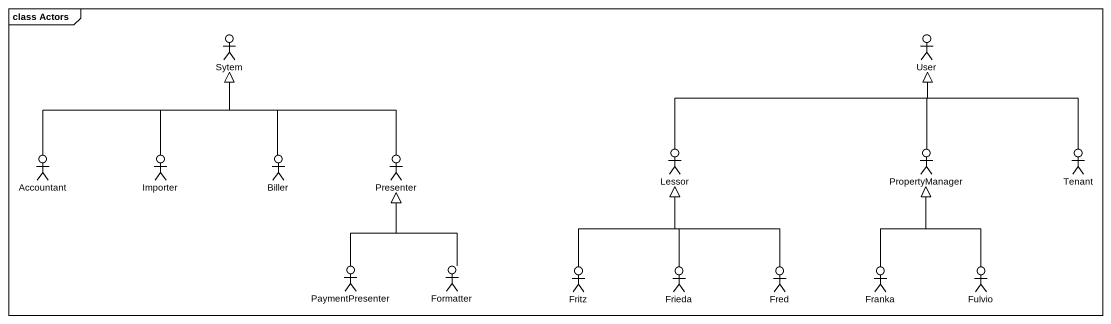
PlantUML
@startuml
mainframe class Actors
actor Sytem
actor User
actor Lessor
actor PropertyManager
actor Tenant
actor Accountant
actor Importer
actor Biller
actor Presenter
actor PaymentPresenter
actor Formatter
actor Fritz
actor Frieda
actor Fred
actor Franka
actor Fulvio
Lessor -right-|> User
PropertyManager -up-|> User
Tenant -up-|> User
Accountant -up-|> Sytem
Importer -up-|> Sytem
Biller -up-|> Sytem
Presenter -up-|> Sytem
PaymentPresenter -up-|> Presenter
Formatter -up-|> Presenter
Fritz -up-|> Lessor
Frieda -up-|> Lessor
Fred -up-|> Lessor
Franka -up-|> PropertyManager
Fulvio -up-|> PropertyManager
@enduml
